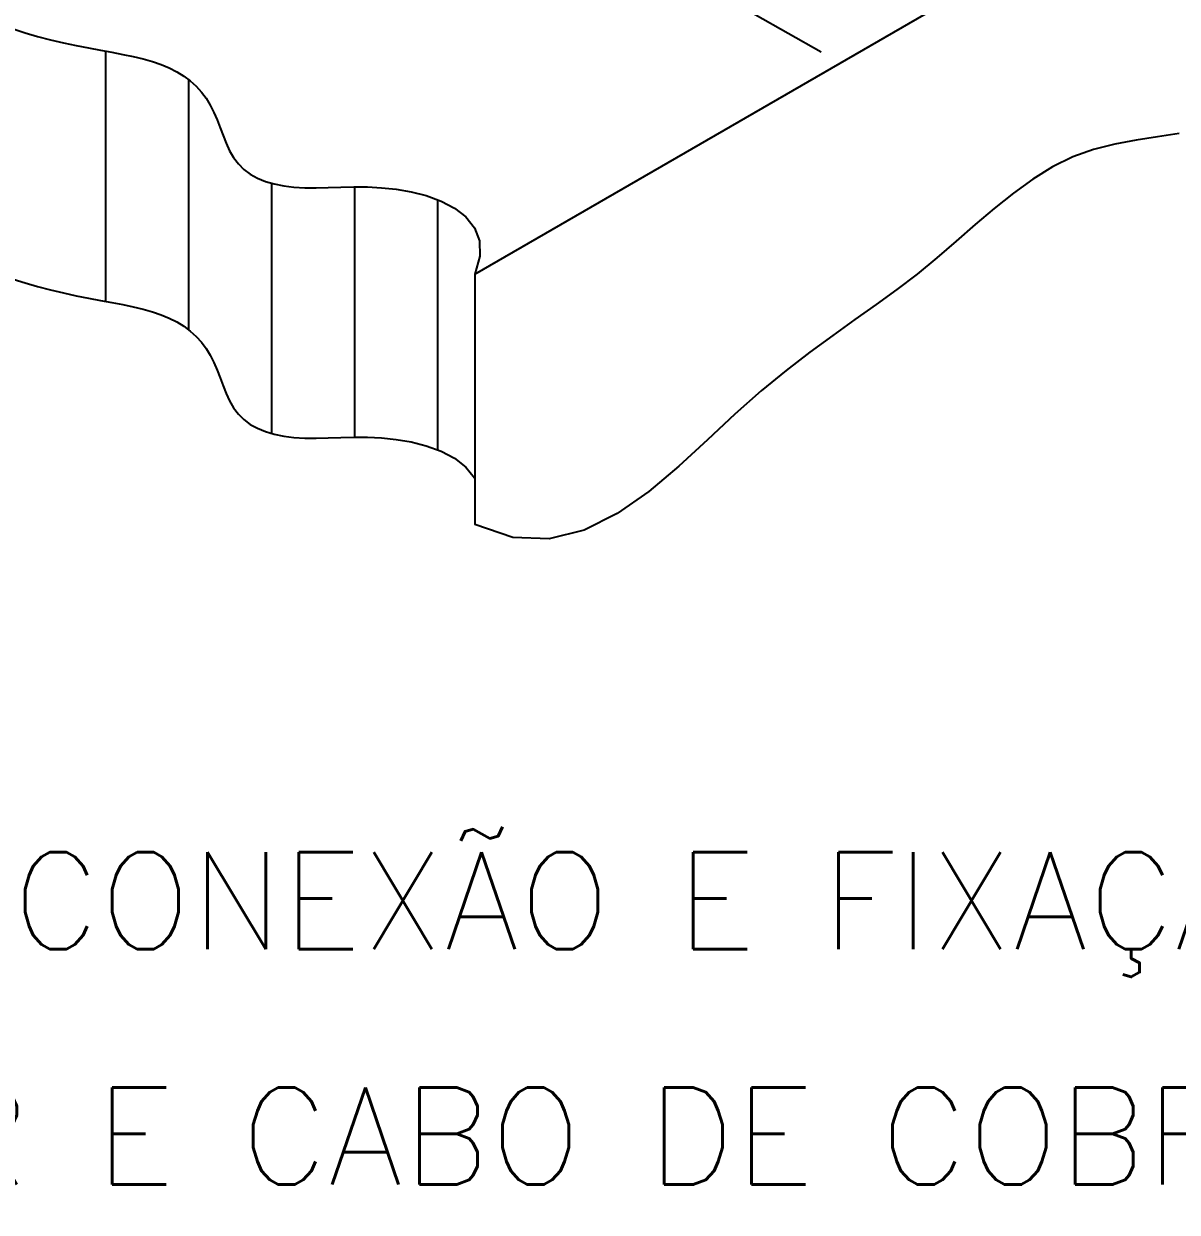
# Model space of a CAD drawing. Header units: millimetres. Extents: x -6480.3 to -6463.3, y -4421.5 to -4410.5.
# Drawn here: x -6474.425 to -6470.257, y -4421.488 to -4417.196 of the extents above; entities that cross this region are included whole.
import ezdxf
from ezdxf.enums import TextEntityAlignment as Align

# ---------------------------------------------------------------- set-up
doc = ezdxf.new("R2010")
doc.units = ezdxf.units.MM
doc.header["$LTSCALE"] = 10
doc.layers.add('Termotécnica', color=7, linetype='Continuous')
doc.styles.add('r140', font='romans.shx')

msp = doc.modelspace()

# ---------------------------------------------------------------- linework, layer by layer
at = {"layer": 'Termotécnica', "color": 2}
for p, q in [((-6472.7954, -4418.1001), (-6466.8232, -4414.6521)), ((-6471.5428, -4417.2977), (-6471.9684, -4417.057)), ((-6472.7954, -4418.1001), (-6472.7954, -4419.0039))]:
    msp.add_line(p, q, dxfattribs=at)
at = {"layer": 'Termotécnica', "color": 1}
for p, q in [((-6474.1294, -4417.2943), (-6474.1294, -4418.1981)), ((-6473.8294, -4417.3975), (-6473.8294, -4418.3013)), ((-6473.5294, -4417.7714), (-6473.5294, -4418.6752)), ((-6473.2294, -4417.785), (-6473.2294, -4418.6888)), ((-6472.9294, -4417.8313), (-6472.9294, -4418.7351))]:
    msp.add_line(p, q, dxfattribs=at)
at = {"layer": 'Termotécnica', "color": 2}
for points in [[(-6474.4628, -4417.2139), (-6474.42, -4417.2281), (-6474.3747, -4417.2413), (-6474.3281, -4417.2533), (-6474.2812, -4417.2643), (-6474.235, -4417.2741), (-6474.1903, -4417.2829), (-6474.1473, -4417.291), (-6474.1061, -4417.2987), (-6474.0668, -4417.3062), (-6474.0293, -4417.3141), (-6473.9938, -4417.3226), (-6473.9602, -4417.332), (-6473.9287, -4417.3427), (-6473.8992, -4417.355), (-6473.8719, -4417.369), (-6473.8466, -4417.3847), (-6473.8233, -4417.4021), (-6473.8022, -4417.4212), (-6473.7831, -4417.4421), (-6473.7661, -4417.4648), (-6473.7511, -4417.4893), (-6473.738, -4417.5156), (-6473.7264, -4417.5431), (-6473.7155, -4417.5713), (-6473.7047, -4417.5996), (-6473.6933, -4417.6273), (-6473.6808, -4417.654), (-6473.6663, -4417.679), (-6473.6493, -4417.7016), (-6473.6293, -4417.7215), (-6473.6062, -4417.7387), (-6473.5801, -4417.7531), (-6473.5512, -4417.765), (-6473.5196, -4417.7743), (-6473.4854, -4417.7812), (-6473.4487, -4417.7858), (-6473.4097, -4417.7881), (-6473.3683, -4417.7884), (-6473.3249, -4417.7874), (-6473.2794, -4417.7859), (-6473.2319, -4417.7849), (-6473.1827, -4417.7852), (-6473.1317, -4417.7877), (-6473.0792, -4417.7931), (-6473.0252, -4417.8024), (-6472.9703, -4417.8164), (-6472.9169, -4417.8358), (-6472.8681, -4417.8612), (-6472.8268, -4417.8932), (-6472.7959, -4417.9325), (-6472.7784, -4417.9796), (-6472.7772, -4418.0353), (-6472.7954, -4418.1001)], [(-6470.2501, -4417.5923), (-6470.3273, -4417.6038), (-6470.405, -4417.6157), (-6470.4826, -4417.6302), (-6470.5592, -4417.6498), (-6470.6343, -4417.6767), (-6470.7073, -4417.7126), (-6470.7785, -4417.7566), (-6470.8485, -4417.8071), (-6470.9178, -4417.8624), (-6470.9867, -4417.921), (-6471.0558, -4417.9811), (-6471.1256, -4418.0412), (-6471.1967, -4418.0997), (-6471.2693, -4418.1554), (-6471.344, -4418.2097), (-6471.4211, -4418.2643), (-6471.5009, -4418.3211), (-6471.5839, -4418.3817), (-6471.6703, -4418.4481), (-6471.7605, -4418.522), (-6471.8549, -4418.6052), (-6471.9539, -4418.698), (-6472.0576, -4418.794), (-6472.1664, -4418.8856), (-6472.2806, -4418.9649), (-6472.4003, -4419.0242), (-6472.5258, -4419.0557), (-6472.6574, -4419.0515), (-6472.7954, -4419.0039)], [(-6474.4628, -4418.1177), (-6474.42, -4418.1319), (-6474.3747, -4418.1451), (-6474.3281, -4418.1571), (-6474.2812, -4418.1681), (-6474.235, -4418.1779), (-6474.1903, -4418.1867), (-6474.1473, -4418.1948), (-6474.1061, -4418.2025), (-6474.0668, -4418.21), (-6474.0293, -4418.2179), (-6473.9938, -4418.2264), (-6473.9602, -4418.2358), (-6473.9287, -4418.2465), (-6473.8992, -4418.2588), (-6473.8719, -4418.2728), (-6473.8466, -4418.2885), (-6473.8233, -4418.3059), (-6473.8022, -4418.325), (-6473.7831, -4418.3459), (-6473.7661, -4418.3686), (-6473.7511, -4418.3932), (-6473.738, -4418.4194), (-6473.7264, -4418.4469), (-6473.7155, -4418.4751), (-6473.7047, -4418.5034), (-6473.6933, -4418.5312), (-6473.6808, -4418.5578), (-6473.6663, -4418.5828), (-6473.6493, -4418.6054), (-6473.6293, -4418.6254), (-6473.6062, -4418.6425), (-6473.5801, -4418.6569), (-6473.5512, -4418.6688), (-6473.5196, -4418.6781), (-6473.4854, -4418.685), (-6473.4487, -4418.6896), (-6473.4097, -4418.6919), (-6473.3683, -4418.6922), (-6473.3249, -4418.6912), (-6473.2794, -4418.6898), (-6473.2319, -4418.6888), (-6473.1827, -4418.689), (-6473.1317, -4418.6915), (-6473.0792, -4418.6969), (-6473.0252, -4418.7062), (-6472.9703, -4418.7203), (-6472.9169, -4418.7396), (-6472.8681, -4418.765), (-6472.8268, -4418.797), (-6472.7959, -4418.8363), (-6472.7954, -4418.8377)]]:
    msp.add_lwpolyline(points, dxfattribs=at)

# ---------------------------------------------------------------- texts
at = {"layer": 'Termotécnica', "color": 5, "style": 'r140'}
for s, p in [(' CONEXÃO E FIXAÇÃO ENTRE', (-6471.3378, -4420.6432)), ('RE-BAR E CABO DE COBRE DA CAPTAÇÃO', (-6471.3378, -4421.4934))]:
    msp.add_text(s, height=0.35, dxfattribs=at).set_placement(p, align=Align.BOTTOM_CENTER)

doc.saveas('drawing.dxf')
